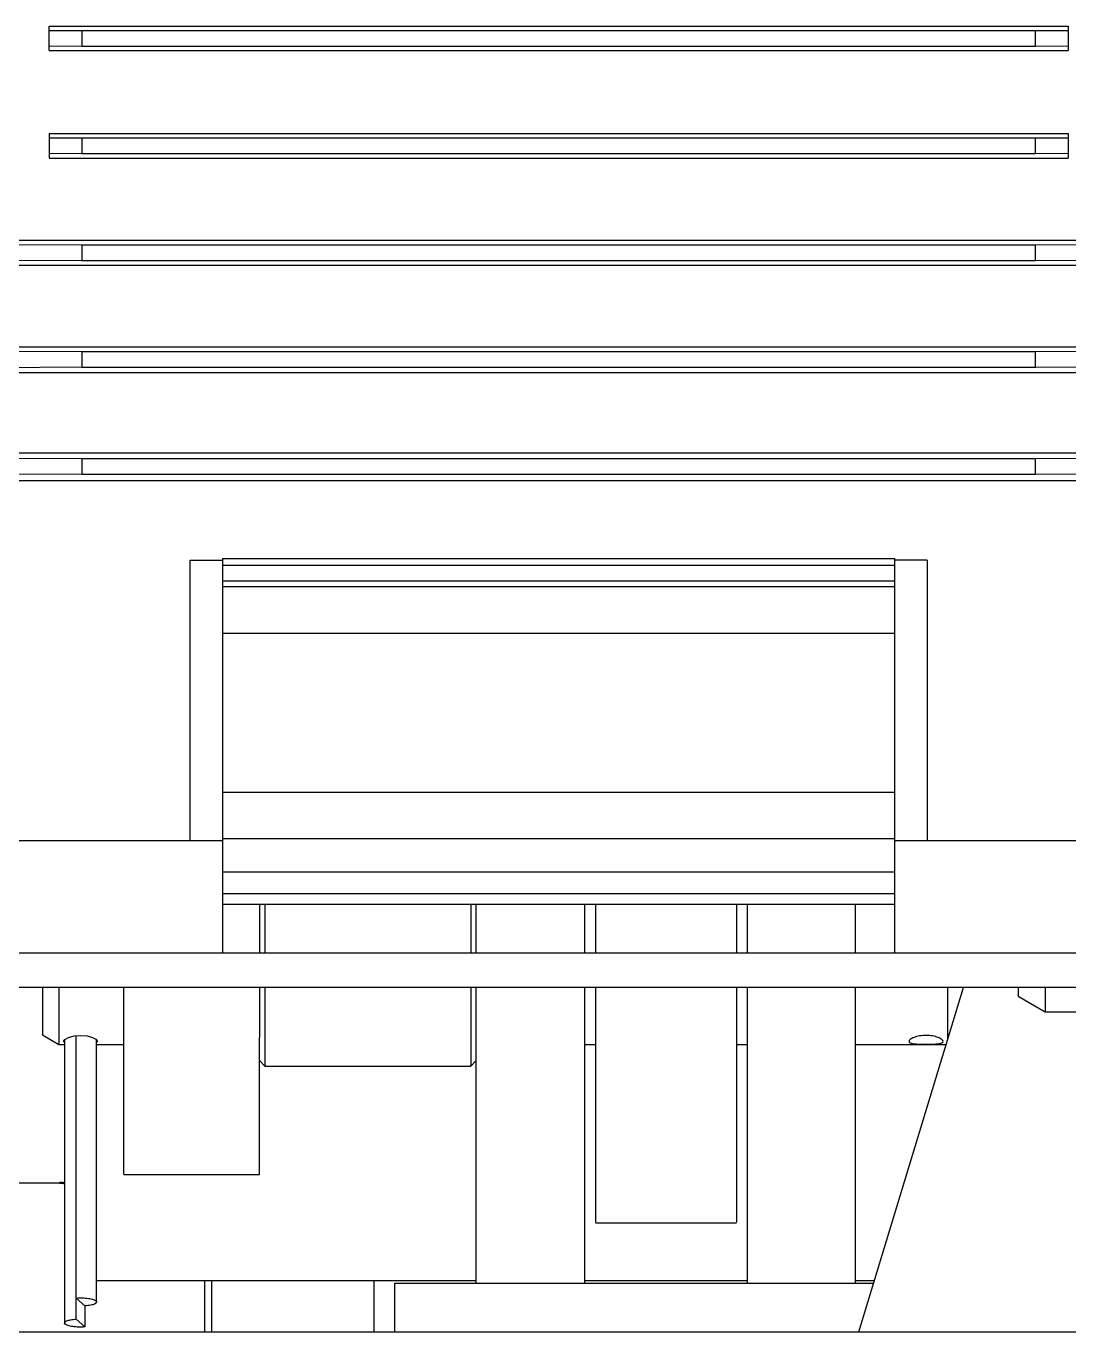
# Model space of a CAD drawing. Header units: millimetres. Extents: x 1293 to 41893, y 1011 to 26911.
# Drawn here: x 23824.1 to 23952.4, y 6618.5 to 6779 of the extents above; entities that cross this region are included whole.
import ezdxf

# ---------------------------------------------------------------- set-up
doc = ezdxf.new("R2010")
doc.units = ezdxf.units.MM
doc.header["$LTSCALE"] = 50
doc.layers.add('MAQUINAS', color=11, linetype='Continuous')

msp = doc.modelspace()

# ---------------------------------------------------------------- linework, layer by layer
at = {"color": 7, "linetype": 'Continuous', "lineweight": 25}
for p, q in [((23826.9808631, 6776.000696), (23826.9808631, 6779.0104341)), ((23826.9808631, 6779.0104341), (23952.3141964, 6779.0104341)), ((23826.9808631, 6778.4867728), (23830.9808631, 6778.4671416)), ((23830.9808631, 6778.4671416), (23830.9808631, 6776.535764)), ((23830.9808631, 6778.4671416), (23948.3141964, 6778.4671416)), ((23948.3141964, 6778.4671416), (23952.3141964, 6778.4867728)), ((23948.3141964, 6776.535764), (23948.3141964, 6778.4671416)), ((23952.3141964, 6779.0104341), (23952.3141964, 6778.4867728)), ((23952.3141964, 6778.4867728), (23952.3141964, 6776.000696)), ((23830.9808631, 6776.535764), (23826.9808631, 6776.5161329)), ((23826.9808631, 6776.000696), (23952.3141964, 6776.000696)), ((23830.9808631, 6776.535764), (23948.3141964, 6776.535764)), ((23952.3141964, 6776.5161329), (23948.3141964, 6776.535764)), ((23826.9808631, 6765.8022096), (23826.9808631, 6762.7924715)), ((23826.9808631, 6765.8022096), (23952.3141964, 6765.8022096)), ((23952.3141964, 6765.8022096), (23952.3141964, 6765.2867728)), ((23826.9808631, 6765.2867728), (23830.9808631, 6765.2671416)), ((23830.9808631, 6765.2671416), (23830.9808631, 6763.335764)), ((23830.9808631, 6765.2671416), (23948.3141964, 6765.2671416)), ((23948.3141964, 6765.2671416), (23952.3141964, 6765.2867728)), ((23948.3141964, 6763.335764), (23948.3141964, 6765.2671416)), ((23952.3141964, 6765.2867728), (23952.3141964, 6762.7924715)), ((23830.9808631, 6763.335764), (23826.9808631, 6763.3161329)), ((23826.9808631, 6762.7924715), (23952.3141964, 6762.7924715)), ((23830.9808631, 6763.335764), (23948.3141964, 6763.335764)), ((23952.3141964, 6763.3161329), (23948.3141964, 6763.335764)), ((23813.9171397, 6752.6868226), (23965.3779198, 6752.6868226)), ((23807.5719399, 6752.2486944), (23830.9808631, 6752.1338083)), ((23830.9808631, 6752.1338083), (23830.9808631, 6750.2024307)), ((23830.9808631, 6752.1338083), (23948.3141964, 6752.1338083)), ((23948.3141964, 6752.1338083), (23971.7231196, 6752.2486944)), ((23948.3141964, 6750.2024307), (23948.3141964, 6752.1338083)), ((23830.9808631, 6750.2024307), (23807.5719399, 6750.0875445)), ((23813.9171397, 6749.6237577), (23965.3779198, 6749.6237577)), ((23830.9808631, 6750.2024307), (23948.3141964, 6750.2024307)), ((23971.7231196, 6750.0875445), (23948.3141964, 6750.2024307)), ((23807.5719399, 6739.1153611), (23830.9808631, 6739.0004749)), ((23813.9171397, 6739.6005994), (23965.3779198, 6739.6005994)), ((23830.9808631, 6739.0004749), (23830.9808631, 6737.0690974)), ((23830.9808631, 6739.0004749), (23948.3141964, 6739.0004749)), ((23948.3141964, 6739.0004749), (23971.7231196, 6739.1153611)), ((23948.3141964, 6737.0690974), (23948.3141964, 6739.0004749)), ((23830.9808631, 6737.0690974), (23807.5719399, 6736.9542112)), ((23830.9808631, 6737.0690974), (23948.3141964, 6737.0690974)), ((23971.7231196, 6736.9542112), (23948.3141964, 6737.0690974)), ((23813.9171397, 6736.4221696), (23965.3779198, 6736.4221696)), ((23807.5719399, 6725.9820278), (23830.9808631, 6725.8671416)), ((23813.9171397, 6726.55248), (23965.3779198, 6726.55248)), ((23830.9808631, 6725.8671416), (23948.3141964, 6725.8671416)), ((23830.9808631, 6725.8671416), (23830.9808631, 6723.935764)), ((23948.3141964, 6725.8671416), (23971.7231196, 6725.9820278)), ((23948.3141964, 6723.935764), (23948.3141964, 6725.8671416)), ((23830.9808631, 6723.935764), (23807.5719399, 6723.8208779)), ((23830.9808631, 6723.935764), (23948.3141964, 6723.935764)), ((23971.7231196, 6723.8208779), (23948.3141964, 6723.935764)), ((23813.9171397, 6723.1739532), (23965.3779198, 6723.1739532)), ((23844.3141964, 6678.9014528), (23844.3141964, 6713.372869)), ((23844.3141964, 6713.372869), (23848.3141964, 6713.372869)), ((23848.3141964, 6713.5634253), (23848.3141964, 6665.0681195)), ((23848.3141964, 6713.5634253), (23930.9808631, 6713.5634253)), ((23848.3141964, 6712.7338083), (23930.9808631, 6712.7338083)), ((23930.9808631, 6665.0681195), (23930.9808631, 6713.5634253)), ((23934.9808631, 6713.372869), (23930.9808631, 6713.372869)), ((23934.9808631, 6713.372869), (23934.9808631, 6678.9014528)), ((23848.3141964, 6710.8024307), (23930.9808631, 6710.8024307)), ((23848.3141964, 6710.119525), (23930.9808631, 6710.119525)), ((23848.3141964, 6704.40416), (23930.9808631, 6704.40416)), ((23848.3141964, 6684.8483004), (23930.9808631, 6684.8483004)), ((23804.9808631, 6678.9014528), (23848.3141964, 6678.9014528)), ((23848.3141964, 6679.1537195), (23930.9808631, 6679.1537195)), ((23930.9808631, 6678.9014528), (23974.3141964, 6678.9014528)), ((23848.3141964, 6675.0478393), (23930.9808631, 6675.0478393)), ((23848.3141964, 6672.3810255), (23930.9808631, 6672.3810255)), ((23848.3141964, 6671.0661397), (23930.9808631, 6671.0661397)), ((24041.6695298, 6665.0681195), (23753.8028631, 6665.0681195)), ((24041.6695298, 6660.8347861), (23753.8028631, 6660.8347861)), ((23846.0933631, 6624.7855382), (23846.0933631, 6618.5014528)), ((23753.8028631, 6618.5014528), (24041.6695298, 6618.5014528))]:
    msp.add_line(p, q, dxfattribs=at)
at = {"layer": 'MAQUINAS', "linetype": 'Continuous', "lineweight": 25}
for p, q in [((23852.8426964, 6671.0661397), (23852.8426964, 6665.0681195)), ((23879.5093631, 6665.0681195), (23879.5093631, 6671.0661397)), ((23892.8426964, 6671.0661397), (23892.8426964, 6665.0681195)), ((23894.1760298, 6671.0661397), (23894.1760298, 6665.0681195)), ((23911.5093631, 6671.0661397), (23911.5093631, 6665.0681195)), ((23912.8426964, 6671.0661397), (23912.8426964, 6665.0681195)), ((23926.1760298, 6665.0681195), (23926.1760298, 6671.0661397)), ((23836.1760298, 6654.6941026), (23836.1760298, 6660.8347861)), ((23852.8426964, 6660.8347861), (23852.8426964, 6654.6941026)), ((23879.5093631, 6624.5102403), (23879.5093631, 6660.8347861)), ((23892.8426964, 6660.8347861), (23892.8426964, 6624.5102403)), ((23894.1760298, 6660.8347861), (23894.1760298, 6649.1590657)), ((23911.5093631, 6660.8347861), (23911.5093631, 6649.1590657)), ((23912.8426964, 6660.8347861), (23912.8426964, 6624.5102403)), ((23926.1760298, 6624.5102403), (23926.1760298, 6660.8347861)), ((23926.572052, 6618.5014528), (23939.438065, 6660.8347861)), ((23946.1760298, 6659.7680745), (23949.5093631, 6657.8435736)), ((23949.5093631, 6657.8435736), (23953.6005516, 6657.8435736)), ((23826.1760298, 6654.9969069), (23828.1736617, 6653.8435736)), ((23830.3023382, 6620.0842321), (23830.3023382, 6654.868)), ((23828.1736617, 6653.8435736), (23828.8760298, 6653.8435736)), ((23828.8760298, 6654.3806302), (23828.8760298, 6619.5968623)), ((23832.8093631, 6622.1734377), (23832.8093631, 6654.3806302)), ((23832.9426964, 6654.2039387), (23832.8093631, 6654.0558336)), ((23832.8093631, 6653.8435736), (23836.1760298, 6653.8435736)), ((23892.8426964, 6653.8435736), (23894.1760298, 6653.8435736)), ((23911.5093631, 6653.8435736), (23912.8426964, 6653.8435736)), ((23926.1760298, 6653.8435736), (23937.3132847, 6653.8435736)), ((23852.8426964, 6651.8435736), (23853.5093631, 6651.1769069)), ((23878.8426964, 6651.1769069), (23879.5093631, 6651.8435736)), ((23853.5093631, 6651.1769069), (23878.8426964, 6651.1769069)), ((23836.1760298, 6637.8435736), (23852.8426964, 6637.8435736)), ((23828.2904593, 6636.7855382), (23814.2904593, 6636.7855382)), ((23828.2904593, 6636.909114), (23828.2904593, 6636.7855382)), ((23894.1760298, 6631.9154792), (23911.5093631, 6631.9154792)), ((23879.5093631, 6624.7855382), (23839.6237926, 6624.7855382)), ((23846.9571259, 6624.7855382), (23846.9571259, 6618.5014528)), ((23866.9571259, 6618.5014528), (23866.9571259, 6624.7855382)), ((23869.5093631, 6624.5102403), (23928.3982521, 6624.5102403)), ((23869.5093631, 6618.5014528), (23869.5093631, 6624.5102403)), ((23912.8426964, 6624.7855382), (23892.8426964, 6624.7855382)), ((23928.4819211, 6624.7855382), (23926.1760298, 6624.7855382)), ((23830.3023382, 6622.6608075), (23831.3830547, 6621.6860679)), ((23831.3830547, 6621.6860679), (23831.3830547, 6619.1094925)), ((23831.3830547, 6619.1094925), (23830.3023382, 6620.0842321))]:
    msp.add_line(p, q, dxfattribs=at)
at = {"layer": 'MAQUINAS', "linetype": 'Continuous', "lineweight": 25, "flags": 128}
msp.add_lwpolyline([(23828.8760298, 6654.0558336), (23828.7426964, 6654.2039387), (23828.9029547, 6654.4406787), (23829.3578015, 6654.6870225), (23830.0381227, 6654.87573), (23830.8426964, 6654.9468899), (23831.6472702, 6654.87573), (23832.3275913, 6654.6870225), (23832.7824382, 6654.4406787), (23832.9426964, 6654.2039387)], dxfattribs=at)
at = {"layer": 'MAQUINAS', "linetype": 'Continuous', "lineweight": 25}
for points, knots in [([(23853.5093631, 6671.0661397), (23853.5093631, 6670.8447404), (23853.5093631, 6669.8917008), (23853.5093631, 6668.7913954), (23853.5093631, 6667.9467004)], [0, 0, 0, 0, 0.2323085523, 1, 1, 1, 1]), ([(23878.8426964, 6671.0661397), (23878.8426964, 6670.8447404), (23878.8426964, 6669.8917008), (23878.8426964, 6668.7913954), (23878.8426964, 6667.9467004)], [0, 0, 0, 0, 0.2323085523, 1, 1, 1, 1]), ([(23853.5093631, 6667.9467004), (23853.5093631, 6667.0918408), (23853.5093631, 6666.1390611), (23853.5093631, 6665.167926), (23853.5093631, 6665.0681195)], [0, 0, 0, 0, 0.8972269568, 1, 1, 1, 1]), ([(23878.8426964, 6667.9467004), (23878.8426964, 6667.0918408), (23878.8426964, 6666.1390611), (23878.8426964, 6665.167926), (23878.8426964, 6665.0681195)], [0, 0, 0, 0, 0.8972269568, 1, 1, 1, 1]), ([(23826.1760298, 6660.8347861), (23826.1760298, 6660.4651853), (23826.1760298, 6659.5201172), (23826.1760298, 6658.192549), (23826.1760298, 6656.907775), (23826.1760298, 6655.9142033), (23826.1760298, 6655.2750479), (23826.1760298, 6654.9805598), (23826.1760298, 6655.0260298), (23826.1760298, 6655.0372441)], [0, 0, 0, 0, 0.1075881798, 0.2751026484, 0.4426171171, 0.6101315857, 0.7776460543, 0.9451605229, 1, 1, 1, 1]), ([(23828.1736617, 6660.8347861), (23828.1736617, 6660.2676551), (23828.1736617, 6659.0533572), (23828.1736617, 6657.4248393), (23828.1736617, 6655.9865836), (23828.1736617, 6654.8719478), (23828.1736617, 6654.1554701), (23828.1736617, 6653.8252422), (23828.1736617, 6653.8762267), (23828.1736617, 6653.888801)], [0, 0, 0, 0, 0.14125907448, 0.30245318528, 0.46364729608, 0.62484140687, 0.78603551767, 0.94722962847, 1, 1, 1, 1]), ([(23853.5093631, 6660.8347861), (23853.5093631, 6660.6255564), (23853.5093631, 6659.5638182), (23853.5093631, 6657.7940836), (23853.5093631, 6655.6488207), (23853.5093631, 6653.8569205), (23853.5093631, 6652.4620387), (23853.5093631, 6651.5668703), (23853.5093631, 6651.1539864), (23853.5093631, 6651.217722), (23853.5093631, 6651.2334412)], [0, 0, 0, 0, 0.03734001293, 0.18948217404, 0.34162433515, 0.49376649626, 0.64590865737, 0.79805081848, 0.95019297959, 1, 1, 1, 1]), ([(23878.8426964, 6660.8347861), (23878.8426964, 6660.6255564), (23878.8426964, 6659.5638182), (23878.8426964, 6657.7940836), (23878.8426964, 6655.6488207), (23878.8426964, 6653.8569205), (23878.8426964, 6652.4620387), (23878.8426964, 6651.5668703), (23878.8426964, 6651.1539864), (23878.8426964, 6651.217722), (23878.8426964, 6651.2334412)], [0, 0, 0, 0, 0.0373400129, 0.189482174, 0.3416243352, 0.4937664963, 0.6459086574, 0.7980508185, 0.9501929796, 1, 1, 1, 1]), ([(23937.5093631, 6654.4887347), (23937.5093631, 6654.6260793), (23937.5093631, 6654.9877739), (23937.5093631, 6655.995641), (23937.5093631, 6657.4224133), (23937.5093631, 6659.053877), (23937.5093631, 6660.2678206), (23937.5093631, 6660.8347861)], [0, 0, 0, 0, 0.1363900858, 0.3591807502, 0.5819714146, 0.8047620791, 1, 1, 1, 1]), ([(23946.1760298, 6660.8347861), (23946.1760298, 6660.7397465), (23946.1760298, 6660.1229255), (23946.1760298, 6659.7638855), (23946.1760298, 6659.8436563), (23946.1760298, 6659.8659359)], [0, 0, 0, 0, 0.116039659, 0.75311427, 1, 1, 1, 1]), ([(23949.5093631, 6660.8347861), (23949.5093631, 6660.6731153), (23949.5093631, 6659.6726958), (23949.5093631, 6658.6403962), (23949.5093631, 6657.8219715), (23949.5093631, 6657.9222303), (23949.5093631, 6657.9502321)], [0, 0, 0, 0, 0.0747020583, 0.4622564833, 0.8498109083, 1, 1, 1, 1]), ([(23936.9426964, 6654.2039387), (23936.9109181, 6654.1392269), (23936.8473346, 6654.0097486), (23936.3620208, 6653.9123335), (23935.6701864, 6653.8703507), (23934.8424127, 6653.8613849), (23934.0163418, 6653.8705447), (23933.3193947, 6653.9115568), (23932.8528255, 6654.01266), (23932.6876552, 6654.1930798), (23932.8528255, 6654.4386713), (23933.3193947, 6654.6968047), (23934.0163418, 6654.8962632), (23934.8424127, 6654.9722406), (23935.6701864, 6654.8960692), (23936.3620208, 6654.6975814), (23936.8473346, 6654.4357599), (23936.9109181, 6654.2811907), (23936.9426964, 6654.2039387)], [0, 0, 0, 0, 0.0624739054, 0.1250006198, 0.187527798, 0.25, 0.312472202, 0.3749993802, 0.4375260946, 0.5, 0.5624739054, 0.6250006198, 0.687527798, 0.75, 0.812472202, 0.8749993802, 0.9375260946, 1, 1, 1, 1]), ([(23836.1760298, 6637.8676835), (23836.1760298, 6637.8598687), (23836.1760298, 6637.7869546), (23836.1760298, 6638.0828083), (23836.1760298, 6638.7829663), (23836.1760298, 6639.9690727), (23836.1760298, 6641.5627696), (23836.1760298, 6643.5526193), (23836.1760298, 6645.8993142), (23836.1760298, 6648.5679141), (23836.1760298, 6651.4971699), (23836.1760298, 6653.6284584), (23836.1760298, 6654.6941026)], [0, 0, 0, 0, 0.0131627198, 0.1228113065, 0.2324598932, 0.3421084798, 0.4517570665, 0.5614056532, 0.6710542399, 0.7807028266, 0.8903514133, 1, 1, 1, 1]), ([(23852.8426964, 6637.8676835), (23852.8426964, 6637.8598687), (23852.8426964, 6637.7869546), (23852.8426964, 6638.0828083), (23852.8426964, 6638.7829663), (23852.8426964, 6639.9690727), (23852.8426964, 6641.5627696), (23852.8426964, 6643.5526193), (23852.8426964, 6645.8993142), (23852.8426964, 6648.5679141), (23852.8426964, 6651.4971699), (23852.8426964, 6653.6284584), (23852.8426964, 6654.6941026)], [0, 0, 0, 0, 0.0131627198, 0.1228113065, 0.2324598932, 0.3421084798, 0.4517570665, 0.5614056532, 0.6710542399, 0.7807028266, 0.8903514133, 1, 1, 1, 1]), ([(23894.1760298, 6649.1590657), (23894.1760298, 6647.9953679), (23894.1760298, 6645.6679723), (23894.1760298, 6642.5133358), (23894.1760298, 6639.6751113), (23894.1760298, 6637.2212244), (23894.1760298, 6635.1902322), (23894.1760298, 6633.6112408), (23894.1760298, 6632.5372763), (23894.1760298, 6631.9651436), (23894.1760298, 6631.9717314), (23894.1760298, 6631.9743141)], [0, 0, 0, 0, 0.1156755581, 0.2313511162, 0.3470266743, 0.4627022324, 0.5783777905, 0.6940533486, 0.8097289067, 0.9254044648, 1, 1, 1, 1]), ([(23911.5093631, 6649.1590657), (23911.5093631, 6647.9953679), (23911.5093631, 6645.6679723), (23911.5093631, 6642.5133358), (23911.5093631, 6639.6751113), (23911.5093631, 6637.2212244), (23911.5093631, 6635.1902322), (23911.5093631, 6633.6112408), (23911.5093631, 6632.5372763), (23911.5093631, 6631.9651436), (23911.5093631, 6631.9717314), (23911.5093631, 6631.9743141)], [0, 0, 0, 0, 0.1156755581, 0.2313511162, 0.3470266743, 0.4627022324, 0.5783777905, 0.6940533486, 0.8097289067, 0.9254044648, 1, 1, 1, 1]), ([(23828.2904593, 6636.896191), (23828.364712, 6636.9002211), (23828.6104954, 6636.9135612), (23828.7668859, 6636.893291), (23828.8760298, 6636.8791446)], [0, 0, 0, 0, 0.3021062609, 1, 1, 1, 1]), ([(23828.2904593, 6636.7855382), (23828.3949621, 6636.7829458), (23828.6020471, 6636.7778088), (23828.7852687, 6636.7474209), (23828.8760298, 6636.7323679)], [0, 0, 0, 0, 0.50463739072, 1, 1, 1, 1]), ([(23839.6237926, 6624.7855382), (23839.1001141, 6624.7855382), (23838.052757, 6624.7855382), (23836.5435995, 6624.7855382), (23835.146796, 6624.7855382), (23833.944601, 6624.7855382), (23833.1541395, 6624.7855382), (23832.8620443, 6624.7855382), (23832.8093631, 6624.7855382)], [0, 0, 0, 0, 0.19156933472, 0.38313866944, 0.57470800416, 0.76627733888, 0.95784667359, 1, 1, 1, 1])]:
    msp.add_open_spline(points, degree=3, knots=knots, dxfattribs=at)
for points in [[(23830.3023382, 6622.6608075), (23830.5579555, 6622.6717094), (23831.0691902, 6622.6935132), (23831.8235957, 6622.6271677), (23832.4227922, 6622.4970457), (23832.7829024, 6622.3163324), (23832.8476338, 6622.1138647), (23832.6056627, 6621.9217914), (23832.101172, 6621.7627292), (23831.6224271, 6621.7116217), (23831.3830547, 6621.6860679)], [(23831.3830547, 6619.1094925), (23831.1274373, 6619.0985906), (23830.6162027, 6619.0767869), (23829.8617972, 6619.1431324), (23829.2626007, 6619.2732543), (23828.9024905, 6619.4539676), (23828.837759, 6619.6564353), (23829.0797302, 6619.8485086), (23829.5842208, 6620.0075709), (23830.0629658, 6620.0586784), (23830.3023382, 6620.0842321)]]:
    msp.add_open_spline(points, degree=3, dxfattribs=at)

doc.saveas('drawing.dxf')
